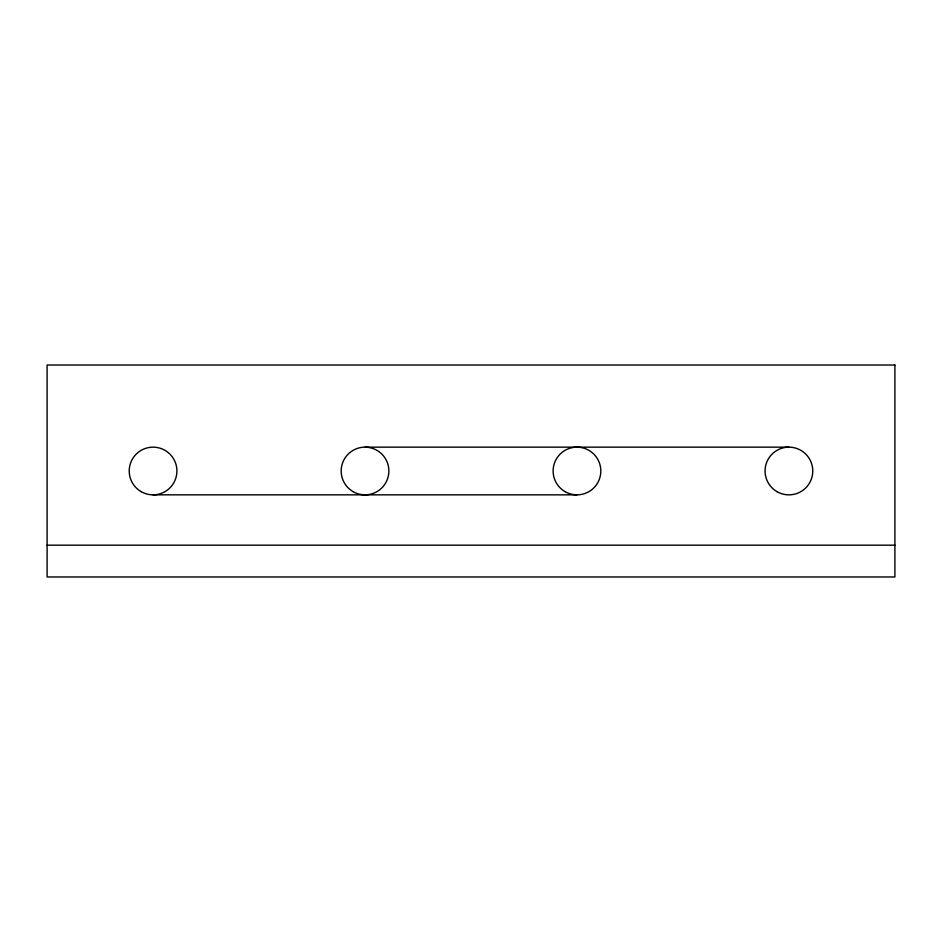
<?xml version="1.0" encoding="UTF-8"?>
<svg xmlns="http://www.w3.org/2000/svg" width="942" height="942" viewBox="0 0 942 942"><rect width="100%" height="100%" fill="white"/><g stroke="black" fill="none" stroke-linecap="round" stroke-linejoin="round"><path stroke-width="1.41" d="M365.025 447.156L788.925 447.156M153.075 494.844L576.975 494.844M47.1 545.183L894.9 545.183M894.9 365.025L47.1 365.025L47.1 576.975L894.9 576.975L894.9 365.025M353.097 491.653A23.844 23.844 0 0 0 388.869 471A23.844 23.844 0 0 0 353.097 450.347A23.844 23.844 0 0 0 353.097 491.653M141.147 491.653A23.844 23.844 0 0 0 176.919 471A23.844 23.844 0 0 0 141.147 450.347A23.844 23.844 0 0 0 141.147 491.653M565.047 491.653A23.844 23.844 0 0 0 600.819 471A23.844 23.844 0 0 0 565.047 450.347A23.844 23.844 0 0 0 565.047 491.653M776.997 491.653A23.844 23.844 0 0 0 812.769 471A23.844 23.844 0 0 0 776.997 450.347A23.844 23.844 0 0 0 776.997 491.653"/></g></svg>
